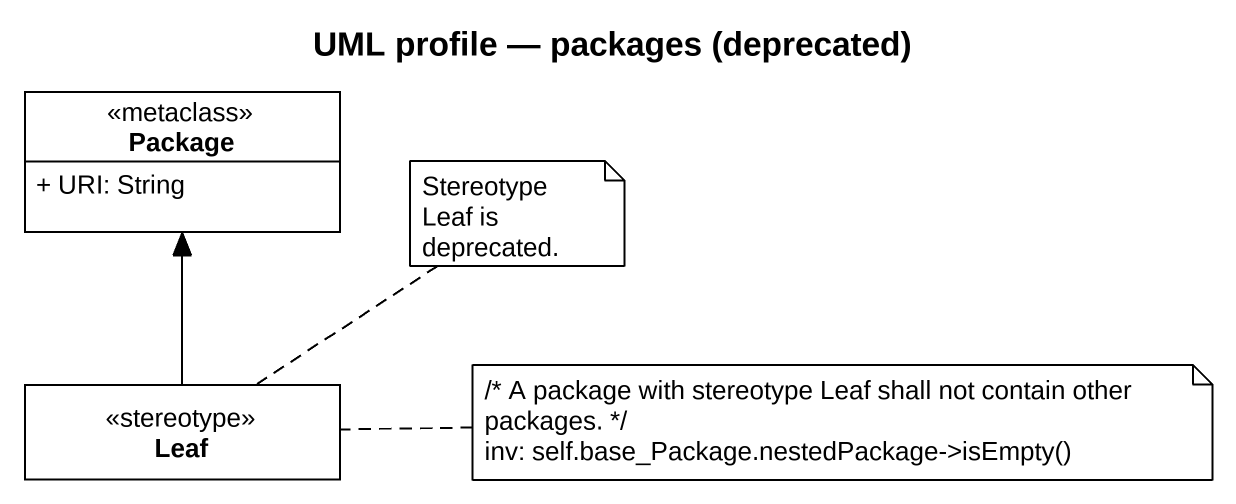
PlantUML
@startuml
title UML profile — packages (deprecated)
hide circle
hide empty members
skinparam classAttributeIconSize 0
class "Package" as Package_ <<metaclass>> {
  + URI: String
}
class Leaf <<stereotype>>
Leaf -up-> Package_
note top of Leaf : Stereotype Leaf is deprecated.
note right of Leaf
  /* A package with stereotype Leaf shall not contain other packages. */
  inv: self.base_Package.nestedPackage->isEmpty()
end note
@enduml
